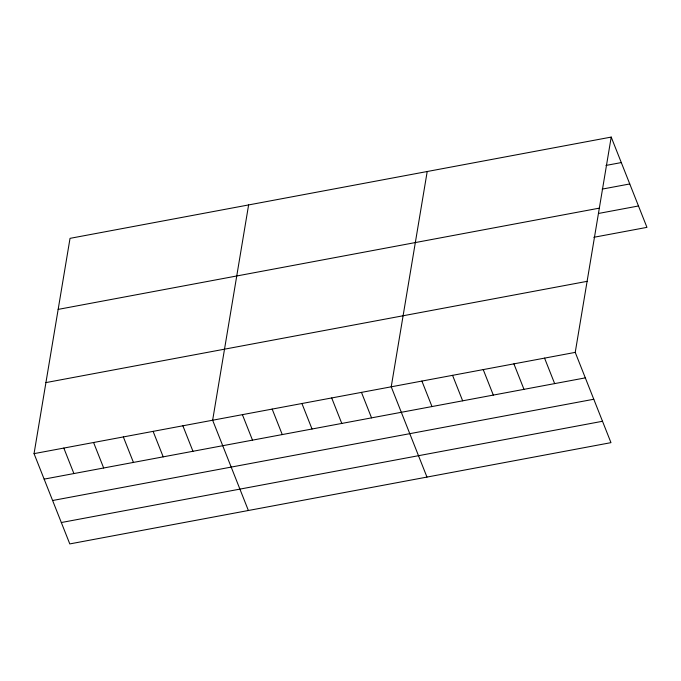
<?xml version="1.0" encoding="UTF-8"?>
<svg xmlns="http://www.w3.org/2000/svg" width="681" height="681" viewBox="0 0 681 681"><rect width="100%" height="100%" fill="white"/><g stroke="black" fill="none" stroke-linecap="round" stroke-linejoin="round"><path stroke-width="1.02" d="M611.206 137.085L575.232 352.383L610.968 442.65L69.794 543.915L34.05 453.64L70.032 238.35L611.206 137.085L646.95 227.36L593.798 237.303M248.616 204.93L212.642 420.228L248.378 510.495M427.208 171.518L391.226 386.808L426.97 477.083M605.971 165.44L621.302 162.572M602.166 189.114L629.763 183.955M58.157 309.395L599.34 208.139M598.616 213.442L638.489 205.977M45.925 382.594L587.107 281.338M34.05 453.64L575.232 352.383M44.137 479.126L585.319 377.87M52.607 500.509L593.781 399.245M61.324 522.531L602.506 421.275M544.562 358.121L554.657 383.607M513.9 363.858L523.987 389.345M483.229 369.596L493.316 395.082M452.559 375.333L462.654 400.82M421.897 381.071L431.984 406.557M361.466 392.384L371.554 417.87M331.698 397.951L341.785 423.437M301.93 403.518L312.026 429.004M272.17 409.085L282.257 434.572M242.402 414.661L252.498 440.147M182.874 425.795L192.961 451.282M153.106 431.362L163.202 456.849M123.346 436.938L133.433 462.416M93.578 442.505L103.674 467.992M63.818 448.072L73.906 473.559"/></g></svg>
